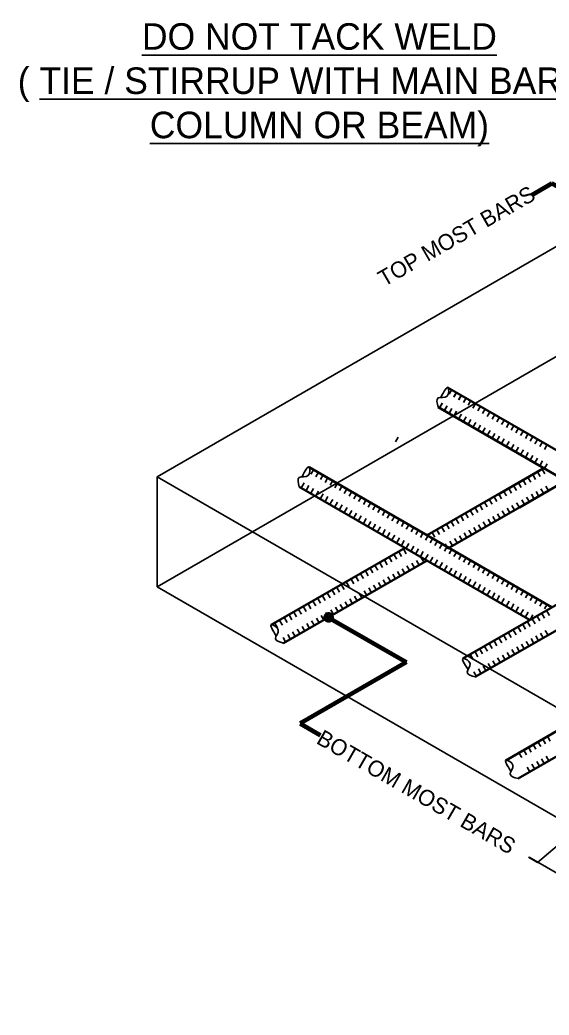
# Model space of a CAD drawing. Header units: inches. Extents: x -159432 to -126829, y -44881 to -40109.
# Drawn here: x -146743.5 to -146643.8, y -42288.1 to -42100.6 of the extents above; entities that cross this region are included whole.
import ezdxf

# ---------------------------------------------------------------- set-up
doc = ezdxf.new("R2010")
doc.units = ezdxf.units.IN
doc.header["$LTSCALE"] = 10
doc.header["$MEASUREMENT"] = 0
doc.layers.get('0').update_dxf_attribs({"color": 140, "lineweight": 25})
for name, color, linetype, lineweight in [('DIM', 6, 'Continuous', 25), ('DIMENSION', 6, 'Continuous', 25), ('DOTS', 31, 'Continuous', 0), ('LINTEL', 12, 'Continuous', 35)]:
    doc.layers.add(name, color=color, linetype=linetype, lineweight=lineweight)
doc.styles.add('Arial Narrow', font='ARIALN.TTF', dxfattribs={"height": 8})
doc.dimstyles.new('ARCHITECT', dxfattribs={"dimtxt": 7, "dimasz": 2, "dimexe": 6, "dimexo": 6, "dimgap": 2, "dimtad": 1, "dimdec": 1, "dimzin": 3, "dimdsep": 46, "dimlunit": 4, "dimtxsty": 'Standard', "dimblk1": 'DIM', "dimblk2": 'DIM', "dimsah": 1, "dimcen": 0.09375, "dimse1": 1, "dimse2": 1, "dimclrd": 6, "dimclre": 6, "dimclrt": 5, "dimadec": 0, "dimazin": 0, "dimtfac": 0.5, "dimtdec": 1, "dimtofl": 0, "dimtmove": 2, "dimatfit": 3, "dimldrblk": 'DIM', "dimfxl": 6, "dimfrac": 1, "dimtolj": 1, "dimtzin": 0, "dimarcsym": 0})
doc.dimstyles.get("Standard").update_dxf_attribs({"dimtxt": 8, "dimasz": 2, "dimexe": 2, "dimexo": 3, "dimgap": 2, "dimtad": 1, "dimdec": 0, "dimzin": 0, "dimdsep": 46, "dimlunit": 3, "dimtxsty": 'Arial Narrow', "dimblk": 'DOT', "dimcen": 0.09, "dimclrd": 256, "dimclre": 256, "dimclrt": 256, "dimadec": 0, "dimazin": 0, "dimtfac": 1, "dimtdec": 0, "dimtix": 1, "dimtmove": 2, "dimatfit": 3, "dimldrblk": 'OPEN30', "dimfxl": 1, "dimtolj": 1, "dimtzin": 0, "dimlwd": -1, "dimlwe": -1, "dimarcsym": 0})

# ---------------------------------------------------------------- blocks, each defined once
blk = doc.blocks.new('DIM')
at = {"layer": 'DIM'}
for p, q in [((0, 5.082), (0, -5.082)), ((5.082, 0), (-5.082, 0))]:
    blk.add_line(p, q, dxfattribs=at)
at = {"layer": 'DIM', "const_width": 0.64}
blk.add_lwpolyline([(-0.32, 0, 1), (0.32, 0, 1)], format="xyb", close=True, dxfattribs=at)
blk = doc.blocks.new('DOT')
blk.add_line((-0.5, 0), (-1, 0))
at = {"const_width": 0.5}
blk.add_lwpolyline([(-0.25, 0, 1), (0.25, 0, 1)], format="xyb", close=True, dxfattribs=at)
blk = doc.blocks.new('_Dot')
at = {"color": 0, "linetype": 'ByBlock', "lineweight": -2}
blk.add_line((-0.5, 0), (-1, 0), dxfattribs=at)
at = {"color": 0, "linetype": 'ByBlock', "const_width": 0.5}
blk.add_lwpolyline([(-0.25, 0, 1), (0.25, 0, 1)], format="xyb", close=True, dxfattribs=at)
blk = doc.blocks.new('_Open30')
at = {"color": 0, "linetype": 'ByBlock', "lineweight": -2}
for p, q in [((-1, 0.268), (0, 0)), ((0, 0), (-1, -0.268)), ((0, 0), (-1, 0))]:
    blk.add_line(p, q, dxfattribs=at)

msp = doc.modelspace()

# ---------------------------------------------------------------- hatches: boundary and pattern name
at = {"layer": 'DOTS', "ltscale": 15}
h = msp.add_hatch(dxfattribs=at)
h.set_pattern_fill('ANSI32', color=256, scale=10, style=0)
h.set_pattern_definition([(45, (-147424.3296, -41710.1), (-2.65165, 2.65165), []), (45, (-147422.562, -41710.1), (-2.65165, 2.65165), [])])
edge = h.paths.add_edge_path()
edge.add_spline(control_points=[(-146689.71679, -42091.82455), (-146671.04612, -42092.92981), (-146639.36466, -42094.80527), (-146683.14332, -42067.44105), (-146691.81493, -42107.34937), (-146707.96848, -42094.00362), (-146715.29722, -42087.94876)], knot_values=[0, 0, 0, 0, 34.762304913, 58.986683439, 85.714645019, 107.911383768, 107.911383768, 107.911383768, 107.911383768], degree=3, periodic=0)

# ---------------------------------------------------------------- linework, layer by layer
at = {"layer": 'DIMENSION', "ltscale": 8}
for p, q in [((-146717.59409, -42186.70578), (-146580.87373, -42107.77025)), ((-146717.59409, -42207.44178), (-146580.87373, -42128.50625)), ((-146717.59409, -42186.70578), (-146577.81729, -42267.40595)), ((-146717.59409, -42186.70578), (-146717.59409, -42207.44178)), ((-146717.59409, -42207.44178), (-146577.81729, -42288.14195))]:
    msp.add_line(p, q, dxfattribs=at)
at = {"layer": 'DIMENSION'}
for p, q in [((-146662.0984, -42170.24978), (-146662.61726, -42171.14741)), ((-146662.08304, -42170.26536), (-146662.6019, -42171.16299)), ((-146661.20077, -42170.76864), (-146661.71963, -42171.66627)), ((-146661.18541, -42170.78422), (-146661.70427, -42171.68185)), ((-146660.30314, -42171.2875), (-146660.822, -42172.18513)), ((-146660.28778, -42171.30308), (-146660.80664, -42172.20071)), ((-146659.40551, -42171.80635), (-146659.92437, -42172.70398)), ((-146658.49252, -42172.34079), (-146659.01138, -42173.23842)), ((-146664.41964, -42173.69838), (-146663.90079, -42172.80075)), ((-146664.40429, -42173.71397), (-146663.88543, -42172.81634)), ((-146663.52201, -42174.21724), (-146663.00316, -42173.31961)), ((-146663.50665, -42174.23282), (-146662.9878, -42173.33519)), ((-146662.62438, -42174.7361), (-146662.10553, -42173.83847)), ((-146662.60902, -42174.75168), (-146662.09017, -42173.85405)), ((-146661.72675, -42175.25496), (-146661.20789, -42174.35733)), ((-146661.71139, -42175.27054), (-146661.19254, -42174.37291)), ((-146657.59489, -42172.85965), (-146658.11375, -42173.75728)), ((-146656.69726, -42173.37851), (-146657.21612, -42174.27614)), ((-146655.79963, -42173.89737), (-146656.31849, -42174.795)), ((-146660.82912, -42175.77382), (-146660.31026, -42174.87618)), ((-146660.81376, -42175.7894), (-146660.2949, -42174.89177)), ((-146659.93149, -42176.29267), (-146659.41263, -42175.39504)), ((-146659.91613, -42176.30825), (-146659.39727, -42175.41062)), ((-146659.0185, -42176.82711), (-146658.49964, -42175.92948)), ((-146654.902, -42174.41622), (-146655.42086, -42175.31385)), ((-146654.00437, -42174.93508), (-146654.52322, -42175.83271)), ((-146653.10674, -42175.45394), (-146653.62559, -42176.35157)), ((-146652.20911, -42175.9728), (-146652.72796, -42176.87043)), ((-146658.12087, -42177.34597), (-146657.60201, -42176.44834)), ((-146657.22324, -42177.86483), (-146656.70438, -42176.9672)), ((-146656.32561, -42178.38369), (-146655.80675, -42177.48605)), ((-146655.42798, -42178.90254), (-146654.90912, -42178.00491)), ((-146651.31148, -42176.49165), (-146651.83033, -42177.38928)), ((-146650.41384, -42177.01051), (-146650.9327, -42177.90814)), ((-146649.51621, -42177.52937), (-146650.03507, -42178.427)), ((-146648.61858, -42178.04823), (-146649.13744, -42178.94586)), ((-146672.21118, -42179.22416), (-146672.73004, -42180.12179)), ((-146654.53035, -42179.4214), (-146654.01149, -42178.52377)), ((-146653.63272, -42179.94026), (-146653.11386, -42179.04263)), ((-146652.73509, -42180.45912), (-146652.21623, -42179.56149)), ((-146647.72095, -42178.56708), (-146648.23981, -42179.46472)), ((-146646.82332, -42179.08594), (-146647.34218, -42179.98357)), ((-146645.92569, -42179.6048), (-146646.44455, -42180.50243)), ((-146651.83745, -42180.97797), (-146651.3186, -42180.08034)), ((-146650.93982, -42181.49683), (-146650.42097, -42180.5992)), ((-146650.04219, -42182.01569), (-146649.52334, -42181.11806)), ((-146649.14456, -42182.53455), (-146648.6257, -42181.63692)), ((-146645.02806, -42180.12366), (-146645.54692, -42181.02129)), ((-146644.13043, -42180.64252), (-146644.64929, -42181.54015)), ((-146648.24693, -42183.0534), (-146647.72807, -42182.15577)), ((-146647.3493, -42183.57226), (-146646.83044, -42182.67463)), ((-146646.45167, -42184.09112), (-146645.93281, -42183.19349)), ((-146645.55404, -42184.60998), (-146645.03518, -42183.71235)), ((-146688.122, -42185.29896), (-146688.64086, -42186.19659)), ((-146644.65641, -42185.12884), (-146644.13755, -42184.2312)), ((-146687.22411, -42185.81736), (-146687.74297, -42186.71499)), ((-146686.32621, -42186.33576), (-146686.84507, -42187.23339)), ((-146685.42832, -42186.85416), (-146685.94718, -42187.75179)), ((-146684.53042, -42187.37256), (-146685.04928, -42188.27019)), ((-146690.44324, -42188.74757), (-146689.92439, -42187.84994)), ((-146689.54535, -42189.26597), (-146689.02649, -42188.36834)), ((-146688.64745, -42189.78437), (-146688.1286, -42188.88674)), ((-146683.63253, -42187.89096), (-146684.15138, -42188.78859)), ((-146682.73463, -42188.40936), (-146683.25349, -42189.30699)), ((-146681.83674, -42188.92776), (-146682.35559, -42189.82539)), ((-146687.74956, -42190.30277), (-146687.2307, -42189.40514)), ((-146686.85166, -42190.82117), (-146686.33281, -42189.92354)), ((-146685.95377, -42191.33957), (-146685.43491, -42190.44194)), ((-146685.05587, -42191.85797), (-146684.53702, -42190.96034)), ((-146680.93884, -42189.44616), (-146681.4577, -42190.34379)), ((-146680.04095, -42189.96456), (-146680.5598, -42190.86219)), ((-146679.14305, -42190.48296), (-146679.66191, -42191.38059)), ((-146678.24516, -42191.00136), (-146678.76401, -42191.89899)), ((-146684.15798, -42192.37637), (-146683.63912, -42191.47874)), ((-146683.26008, -42192.89477), (-146682.74123, -42191.99714)), ((-146682.36219, -42193.41317), (-146681.84333, -42192.51554)), ((-146681.46429, -42193.93157), (-146680.94544, -42193.03394)), ((-146677.34726, -42191.51976), (-146677.86612, -42192.41739)), ((-146676.44937, -42192.03816), (-146676.96822, -42192.93579)), ((-146675.55147, -42192.55656), (-146676.07033, -42193.45419)), ((-146674.65358, -42193.07496), (-146675.17243, -42193.97259)), ((-146680.5664, -42194.44997), (-146680.04754, -42193.55234)), ((-146679.6685, -42194.96837), (-146679.14964, -42194.07074)), ((-146678.77061, -42195.48677), (-146678.25175, -42194.58914)), ((-146673.75568, -42193.59336), (-146674.27454, -42194.49099)), ((-146672.85779, -42194.11176), (-146673.37664, -42195.00939)), ((-146671.95989, -42194.63016), (-146672.47875, -42195.52779)), ((-146677.87271, -42196.00517), (-146677.35385, -42195.10754)), ((-146676.97482, -42196.52357), (-146676.45596, -42195.62594)), ((-146676.07692, -42197.04197), (-146675.55806, -42196.14434)), ((-146675.17903, -42197.56037), (-146674.66017, -42196.66274)), ((-146671.062, -42195.14856), (-146671.58085, -42196.04619)), ((-146670.1641, -42195.66696), (-146670.68296, -42196.56459)), ((-146669.2662, -42196.18536), (-146669.78506, -42197.08299)), ((-146668.36831, -42196.70376), (-146668.88717, -42197.60139)), ((-146674.28113, -42198.07877), (-146673.76227, -42197.18114)), ((-146673.38324, -42198.59717), (-146672.86438, -42197.69954)), ((-146672.48534, -42199.11557), (-146671.96648, -42198.21794)), ((-146671.58745, -42199.63397), (-146671.06859, -42198.73634)), ((-146667.47041, -42197.22216), (-146667.98927, -42198.11979)), ((-146666.57252, -42197.74056), (-146667.09138, -42198.63819)), ((-146665.67462, -42198.25896), (-146666.19348, -42199.15659)), ((-146670.68955, -42200.15237), (-146670.17069, -42199.25474)), ((-146669.79166, -42200.67077), (-146669.2728, -42199.77314)), ((-146668.89376, -42201.18917), (-146668.3749, -42200.29154)), ((-146664.77673, -42198.77736), (-146665.29559, -42199.67499)), ((-146663.87883, -42199.29576), (-146664.39769, -42200.19339)), ((-146662.98094, -42199.81416), (-146663.4998, -42200.71179)), ((-146662.08304, -42200.33256), (-146662.6019, -42201.23019)), ((-146667.99587, -42201.70757), (-146667.47701, -42200.80994)), ((-146667.09797, -42202.22597), (-146666.57911, -42201.32834)), ((-146666.20008, -42202.74437), (-146665.68122, -42201.84674)), ((-146665.30218, -42203.26277), (-146664.78332, -42202.36514)), ((-146661.18515, -42200.85096), (-146661.70401, -42201.74859)), ((-146660.28725, -42201.36936), (-146660.80611, -42202.26699)), ((-146659.38936, -42201.88776), (-146659.90822, -42202.78539)), ((-146658.49146, -42202.40616), (-146659.01032, -42203.30379)), ((-146664.40429, -42203.78117), (-146663.88543, -42202.88354)), ((-146663.50639, -42204.29957), (-146662.98753, -42203.40194)), ((-146662.60849, -42204.81797), (-146662.08964, -42203.92034)), ((-146657.59357, -42202.92456), (-146658.11243, -42203.82219)), ((-146656.69567, -42203.44296), (-146657.21453, -42204.34059)), ((-146655.79778, -42203.96136), (-146656.31664, -42204.85899)), ((-146661.7106, -42205.33637), (-146661.19174, -42204.43874)), ((-146660.8127, -42205.85477), (-146660.29385, -42204.95714)), ((-146659.91481, -42206.37317), (-146659.39595, -42205.47554)), ((-146659.01691, -42206.89157), (-146658.49806, -42205.99394)), ((-146654.89988, -42204.47976), (-146655.41874, -42205.37739)), ((-146654.00199, -42204.99816), (-146654.52085, -42205.89579)), ((-146653.10409, -42205.51656), (-146653.62295, -42206.41419)), ((-146652.2062, -42206.03496), (-146652.72506, -42206.93259)), ((-146658.11902, -42207.40997), (-146657.60016, -42206.51234)), ((-146657.22112, -42207.92837), (-146656.70227, -42207.03074)), ((-146656.32323, -42208.44677), (-146655.80437, -42207.54914)), ((-146655.42533, -42208.96517), (-146654.90648, -42208.06754)), ((-146651.3083, -42206.55336), (-146651.82716, -42207.45099)), ((-146650.41041, -42207.07176), (-146650.92926, -42207.96939)), ((-146649.51251, -42207.59016), (-146650.03137, -42208.48779)), ((-146648.61462, -42208.10856), (-146649.13347, -42209.00619)), ((-146654.52744, -42209.48357), (-146654.00858, -42208.58594)), ((-146653.62954, -42210.00197), (-146653.11069, -42209.10434)), ((-146652.73165, -42210.52037), (-146652.21279, -42209.62274)), ((-146647.71672, -42208.62696), (-146648.23558, -42209.52459)), ((-146646.81883, -42209.14536), (-146647.33768, -42210.04299)), ((-146645.92093, -42209.66376), (-146646.43979, -42210.56139)), ((-146651.83375, -42211.03877), (-146651.3149, -42210.14114)), ((-146650.93586, -42211.55717), (-146650.417, -42210.65954)), ((-146650.03796, -42212.07557), (-146649.51911, -42211.17794)), ((-146649.14007, -42212.59397), (-146648.62121, -42211.69634)), ((-146645.02304, -42210.18216), (-146645.54189, -42211.07979)), ((-146644.12514, -42210.70056), (-146644.644, -42211.59819)), ((-146648.24217, -42213.11237), (-146647.72331, -42212.21474)), ((-146647.34428, -42213.63077), (-146646.82542, -42212.73314))]:
    msp.add_line(p, q, dxfattribs=at)
at = {"layer": 'DIMENSION', "ltscale": 15}
for p, q in [((-146645.07313, -42185.25172), (-146644.55472, -42186.14961)), ((-146648.66469, -42187.32535), (-146648.14629, -42188.22324)), ((-146647.7668, -42186.80694), (-146647.2484, -42187.70483)), ((-146646.86891, -42186.28854), (-146646.35051, -42187.18643)), ((-146645.97102, -42185.77013), (-146645.45261, -42186.66802)), ((-146651.35837, -42188.88057), (-146650.83996, -42189.77846)), ((-146650.46048, -42188.36216), (-146649.94207, -42189.26005)), ((-146649.56259, -42187.84376), (-146649.04418, -42188.74165)), ((-146645.31978, -42188.97167), (-146644.80137, -42189.86956)), ((-146644.42189, -42188.45326), (-146643.90348, -42189.35115)), ((-146655.03731, -42190.97092), (-146654.51891, -42191.86882)), ((-146654.13942, -42190.45252), (-146653.62102, -42191.35041)), ((-146653.24153, -42189.93411), (-146652.72312, -42190.832)), ((-146652.34364, -42189.4157), (-146651.82523, -42190.31359)), ((-146648.91134, -42191.0453), (-146648.39293, -42191.94319)), ((-146648.01345, -42190.52689), (-146647.49504, -42191.42478)), ((-146647.11556, -42190.00848), (-146646.59715, -42190.90637)), ((-146646.21767, -42189.49008), (-146645.69926, -42190.38797)), ((-146658.62888, -42193.04455), (-146658.11047, -42193.94244)), ((-146657.73099, -42192.52615), (-146657.21258, -42193.42404)), ((-146656.8331, -42192.00774), (-146656.31469, -42192.90563)), ((-146655.9352, -42191.48933), (-146655.4168, -42192.38722)), ((-146651.6924, -42192.61724), (-146651.17399, -42193.51513)), ((-146650.7945, -42192.09884), (-146650.2761, -42192.99673)), ((-146649.89661, -42191.58043), (-146649.37821, -42192.47832)), ((-146661.32255, -42194.59977), (-146660.80414, -42195.49767)), ((-146660.42466, -42194.08137), (-146659.90625, -42194.97926)), ((-146659.52677, -42193.56296), (-146659.00836, -42194.46085)), ((-146655.28396, -42194.69087), (-146654.76555, -42195.58876)), ((-146654.38607, -42194.17246), (-146653.86766, -42195.07036)), ((-146653.48818, -42193.65406), (-146652.96977, -42194.55195)), ((-146652.59029, -42193.13565), (-146652.07188, -42194.03354)), ((-146664.91412, -42196.6734), (-146664.39571, -42197.57129)), ((-146664.01622, -42196.155), (-146663.49782, -42197.05289)), ((-146663.11833, -42195.63659), (-146662.59993, -42196.53448)), ((-146662.22044, -42195.11818), (-146661.70204, -42196.01607)), ((-146658.87552, -42196.7645), (-146658.35712, -42197.66239)), ((-146657.97763, -42196.24609), (-146657.45923, -42197.14398)), ((-146657.07974, -42195.72769), (-146656.56134, -42196.62558)), ((-146656.18185, -42195.20928), (-146655.66344, -42196.10717)), ((-146665.81201, -42197.19181), (-146665.2936, -42198.0897)), ((-146661.5692, -42198.31972), (-146661.05079, -42199.21761)), ((-146660.67131, -42197.80131), (-146660.1529, -42198.69921)), ((-146659.77342, -42197.28291), (-146659.25501, -42198.1808)), ((-146671.19935, -42200.30225), (-146670.68095, -42201.20014)), ((-146663.36498, -42199.35654), (-146662.84657, -42200.25443)), ((-146662.46709, -42198.83813), (-146661.94868, -42199.73602)), ((-146674.79092, -42202.37588), (-146674.27251, -42203.27377)), ((-146673.89303, -42201.85747), (-146673.37462, -42202.75536)), ((-146672.99513, -42201.33907), (-146672.47673, -42202.23696)), ((-146672.09724, -42200.82066), (-146671.57884, -42201.71855)), ((-146668.75233, -42202.46698), (-146668.23392, -42203.36487)), ((-146667.85444, -42201.94857), (-146667.33603, -42202.84646)), ((-146677.48459, -42203.9311), (-146676.96618, -42204.82899)), ((-146676.5867, -42203.41269), (-146676.06829, -42204.31058)), ((-146675.68881, -42202.89429), (-146675.1704, -42203.79218)), ((-146671.446, -42204.0222), (-146670.92759, -42204.92009)), ((-146670.54811, -42203.50379), (-146670.0297, -42204.40168)), ((-146669.65022, -42202.98538), (-146669.13181, -42203.88328)), ((-146681.07615, -42206.00473), (-146680.55775, -42206.90262)), ((-146680.17826, -42205.48632), (-146679.65986, -42206.38421)), ((-146679.28037, -42204.96792), (-146678.76197, -42205.86581)), ((-146678.38248, -42204.44951), (-146677.86407, -42205.3474)), ((-146675.03756, -42206.09583), (-146674.51916, -42206.99372)), ((-146674.13967, -42205.57742), (-146673.62127, -42206.47531)), ((-146673.24178, -42205.05901), (-146672.72337, -42205.9569)), ((-146672.34389, -42204.54061), (-146671.82548, -42205.4385)), ((-146684.66772, -42208.07836), (-146684.14931, -42208.97625)), ((-146683.76983, -42207.55995), (-146683.25142, -42208.45784)), ((-146682.87194, -42207.04154), (-146682.35353, -42207.93943)), ((-146681.97405, -42206.52314), (-146681.45564, -42207.42103)), ((-146677.73124, -42207.65105), (-146677.21283, -42208.54894)), ((-146676.83335, -42207.13264), (-146676.31494, -42208.03053)), ((-146675.93545, -42206.61423), (-146675.41705, -42207.51212)), ((-146687.36139, -42209.63358), (-146686.84298, -42210.53147)), ((-146686.4635, -42209.11517), (-146685.94509, -42210.01306)), ((-146685.56561, -42208.59676), (-146685.0472, -42209.49466)), ((-146681.3228, -42209.72468), (-146680.80439, -42210.62257)), ((-146680.42491, -42209.20627), (-146679.9065, -42210.10416)), ((-146679.52702, -42208.68786), (-146679.00861, -42209.58575)), ((-146678.62913, -42208.16945), (-146678.11072, -42209.06735)), ((-146690.95296, -42211.70721), (-146690.43455, -42212.6051)), ((-146690.05507, -42211.1888), (-146689.53666, -42212.08669)), ((-146689.15717, -42210.67039), (-146688.63877, -42211.56828)), ((-146688.25928, -42210.15199), (-146687.74088, -42211.04988)), ((-146684.92341, -42211.78264), (-146684.405, -42212.68053)), ((-146684.01647, -42211.2799), (-146683.49807, -42212.17779)), ((-146683.11858, -42210.76149), (-146682.60018, -42211.65938)), ((-146682.22069, -42210.24308), (-146681.70229, -42211.14097)), ((-146693.64663, -42213.26243), (-146693.12822, -42214.16032)), ((-146692.74874, -42212.74402), (-146692.23033, -42213.64191)), ((-146691.85085, -42212.22561), (-146691.33244, -42213.1235)), ((-146687.61708, -42213.33786), (-146687.09867, -42214.23575)), ((-146686.71919, -42212.81946), (-146686.20078, -42213.71735)), ((-146685.8213, -42212.30105), (-146685.30289, -42213.19894)), ((-146646.93742, -42213.48662), (-146646.41902, -42214.38451)), ((-146646.03953, -42212.96822), (-146645.52113, -42213.86611)), ((-146645.14164, -42212.44981), (-146644.62323, -42213.3477)), ((-146644.24375, -42211.9314), (-146643.72534, -42212.82929)), ((-146695.44241, -42214.29924), (-146694.924, -42215.19713)), ((-146694.54452, -42213.78083), (-146694.02611, -42214.67873)), ((-146691.20865, -42215.41149), (-146690.69024, -42216.30938)), ((-146690.31075, -42214.89308), (-146689.79235, -42215.79098)), ((-146689.41286, -42214.37468), (-146688.89446, -42215.27257)), ((-146688.51497, -42213.85627), (-146687.99657, -42214.75416)), ((-146650.52899, -42215.56025), (-146650.01058, -42216.45814)), ((-146649.6311, -42215.04184), (-146649.11269, -42215.93973)), ((-146648.73321, -42214.52344), (-146648.2148, -42215.42133)), ((-146647.83531, -42214.00503), (-146647.31691, -42214.90292)), ((-146693.87831, -42217.0083), (-146693.3599, -42217.90619)), ((-146693.00443, -42216.44831), (-146692.48602, -42217.3462)), ((-146692.10654, -42215.9299), (-146691.58813, -42216.82779)), ((-146653.22266, -42217.11547), (-146652.70425, -42218.01336)), ((-146652.32477, -42216.59706), (-146651.80636, -42217.49496)), ((-146651.42688, -42216.07866), (-146650.90847, -42216.97655)), ((-146647.18407, -42217.20657), (-146646.66566, -42218.10446)), ((-146646.28618, -42216.68816), (-146645.76777, -42217.58605)), ((-146645.38829, -42216.16975), (-146644.86988, -42217.06765)), ((-146644.4904, -42215.65135), (-146643.97199, -42216.54924)), ((-146656.82062, -42219.19282), (-146656.30221, -42220.09071)), ((-146656.81423, -42219.1891), (-146656.29582, -42220.08699)), ((-146655.91633, -42218.67069), (-146655.39793, -42219.56858)), ((-146655.01844, -42218.15229), (-146654.50004, -42219.05018)), ((-146654.12055, -42217.63388), (-146653.60214, -42218.53177)), ((-146650.77563, -42219.2802), (-146650.25723, -42220.17809)), ((-146649.87774, -42218.76179), (-146649.35934, -42219.65968)), ((-146648.97985, -42218.24338), (-146648.46144, -42219.14127)), ((-146648.08196, -42217.72498), (-146647.56355, -42218.62287)), ((-146658.6164, -42220.22963), (-146658.09799, -42221.12752)), ((-146658.61001, -42220.22591), (-146658.0916, -42221.1238)), ((-146657.71851, -42219.71123), (-146657.2001, -42220.60912)), ((-146657.71212, -42219.70751), (-146657.19371, -42220.6054)), ((-146653.4757, -42220.83914), (-146652.95729, -42221.73703)), ((-146653.46931, -42220.83542), (-146652.9509, -42221.73331)), ((-146652.57142, -42220.31701), (-146652.05301, -42221.2149)), ((-146651.67353, -42219.7986), (-146651.15512, -42220.6965)), ((-146657.06727, -42222.91277), (-146656.54886, -42223.81066)), ((-146656.16937, -42222.39436), (-146655.65097, -42223.29225)), ((-146655.27148, -42221.87595), (-146654.75308, -42222.77384)), ((-146655.26509, -42221.87223), (-146654.74668, -42222.77012)), ((-146654.37359, -42221.35755), (-146653.85519, -42222.25544)), ((-146654.3672, -42221.35383), (-146653.84879, -42222.25172)), ((-146657.96516, -42223.43117), (-146657.44675, -42224.32906)), ((-146644.97183, -42236.12318), (-146644.45342, -42237.02107)), ((-146644.07394, -42235.60477), (-146643.55553, -42236.50266)), ((-146647.6655, -42237.6784), (-146647.1471, -42238.57629)), ((-146646.76761, -42237.15999), (-146646.2492, -42238.05788)), ((-146645.86972, -42236.64158), (-146645.35131, -42237.53947)), ((-146649.46128, -42238.71521), (-146648.94288, -42239.6131)), ((-146648.56339, -42238.1968), (-146648.04499, -42239.09469)), ((-146645.21848, -42239.84312), (-146644.70007, -42240.74101)), ((-146644.32059, -42239.32471), (-146643.80218, -42240.22261)), ((-146647.91215, -42241.39834), (-146647.39374, -42242.29623)), ((-146647.01426, -42240.87994), (-146646.49585, -42241.77783)), ((-146646.11637, -42240.36153), (-146645.59796, -42241.25942))]:
    msp.add_line(p, q, dxfattribs=at)
for points in [[(-146664.69152, -42173.60383), (-146664.68831, -42171.85175), (-146662.99467, -42171.4894), (-146662.80871, -42169.93071), (-146664.16229, -42171.73127)], [(-146690.84809, -42188.56953), (-146690.84488, -42186.81745), (-146689.15123, -42186.4551), (-146688.96528, -42184.89641), (-146690.31885, -42186.69697)], [(-146693.82135, -42218.05658), (-146695.3371, -42217.17776), (-146694.80408, -42215.52984), (-146696.06096, -42214.58946), (-146695.17842, -42216.66197)], [(-146657.68796, -42224.41361), (-146659.2037, -42223.53479), (-146658.67069, -42221.88687), (-146659.92757, -42220.94649), (-146659.04503, -42223.019)], [(-146649.61572, -42243.57871), (-146651.13147, -42242.69989), (-146650.59845, -42241.05197), (-146651.85533, -42240.11159), (-146650.97279, -42242.1841)]]:
    msp.add_spline(points, degree=3, dxfattribs=at)
at = {"layer": 'LINTEL', "ltscale": 15}
for p, q in [((-146636.52884, -42185.11125), (-146662.91801, -42169.87546)), ((-146621.30343, -42198.69042), (-146664.69152, -42173.60383)), ((-146660.00163, -42220.96755), (-146585.03415, -42177.86181)), ((-146657.68796, -42224.41361), (-146580.89145, -42180.25897)), ((-146643.18697, -42211.33438), (-146688.95697, -42184.90906)), ((-146666.76546, -42197.72133), (-146644.813, -42185.0974)), ((-146653.52126, -42190.10512), (-146644.55114, -42184.94673)), ((-146649.3756, -42192.49862), (-146640.67024, -42187.49271)), ((-146647.34239, -42213.72402), (-146690.84809, -42188.56953)), ((-146662.85069, -42200.24729), (-146649.29591, -42192.45279)), ((-146696.13502, -42214.61052), (-146670.90373, -42200.10107)), ((-146693.82135, -42218.05658), (-146666.76143, -42202.49611)), ((-146651.95757, -42240.15646), (-146626.75904, -42225.60782)), ((-146649.61572, -42243.57871), (-146622.61597, -42227.99982))]:
    msp.add_line(p, q, dxfattribs=at)

# ---------------------------------------------------------------- texts
at = {"layer": 'DIMENSION', "ltscale": 8, "insert": (-146687.0448, -42101.23325), "char_height": 5, "attachment_point": 2}
msp.add_mtext('{\\LDO NOT TACK WELD \\P}({\\L TIE / STIRRUP WITH MAIN BAR OF \\PCOLUMN OR BEAM)}', dxfattribs=at)
at = {"layer": 'DIMENSION', "ltscale": 8, "char_height": 3.024, "attachment_point": 1}
for s, insert, rotation in [('TOP MOST BARS', (-146676.37424, -42148.33754, -0.6912), 30), ('BOTTOM MOST BARS', (-146686.31089, -42234.21348, -0.6912), 330)]:
    msp.add_mtext(s, dxfattribs=dict(at, insert=insert, rotation=rotation))

# ---------------------------------------------------------------- leaders
at = {"layer": 'DIMENSION', "ltscale": 8}
for points in [[(-146611.01201, -42135.69848), (-146623.45189, -42142.88065), (-146643.26171, -42131.44345), (-146647.02071, -42133.6137)], [(-146685.30289, -42213.19894), (-146670.66508, -42221.65009), (-146690.65931, -42233.19376), (-146686.88232, -42235.37441)]]:
    msp.add_leader(points, dimstyle='ARCHITECT', override={"dimtxt": 8, "dimexe": 0, "dimexo": 3, "dimdec": 0, "dimlfac": -1, "dimcen": 0.125, "dimdle": 10.5, "dimse1": 0, "dimse2": 0, "dimclrt": 2, "dimtfac": 1, "dimtdec": 0, "dimldrblk": 'Dot', "dimfxl": 1, "dimfrac": 2, "dimtolj": 2, "dimtzin": 3, "dimlwd": 65535, "dimlwe": 65535}, dxfattribs=at)
at = {"layer": 'DIMENSION'}
for points in [[(-146641.1085, -42238.66738), (-146629.53203, -42245.35107), (-146645.96422, -42259.38251), (-146647.65815, -42258.40452)], [(-146600.93459, -42261.72869), (-146614.53817, -42253.87466), (-146636.41391, -42264.83002), (-146647.53932, -42258.40675)]]:
    msp.add_leader(points, dimstyle='Standard', override={"dimscale": 1, "dimtad": 0}, dxfattribs=at)

doc.saveas('drawing.dxf')
